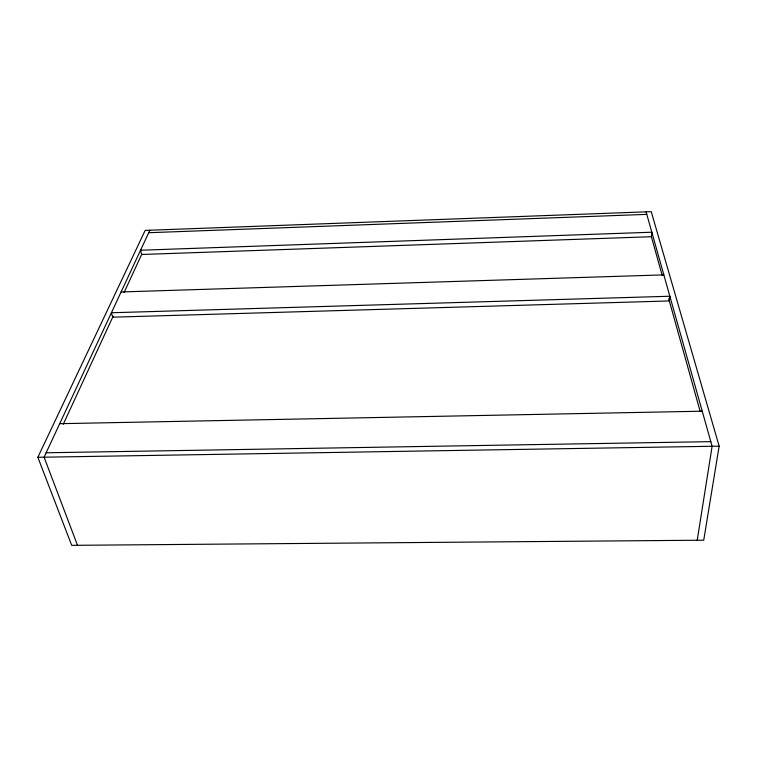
<?xml version="1.0" encoding="UTF-8"?>
<svg xmlns="http://www.w3.org/2000/svg" width="757" height="757" viewBox="0 0 757 757"><rect width="100%" height="100%" fill="white"/><g stroke="black" fill="none" stroke-linecap="round" stroke-linejoin="round"><path stroke-width="1.14" d="M697.225 540.252L712.11 446.27L646.081 211.846M719.15 446.157L703.726 540.195L71.697 545.343L37.85 457.294L145.164 230.402L651.228 211.657L719.15 446.157L37.85 457.294M63.238 424.308L113.171 316.142M124.053 292.59L141.852 254.03M149.877 230.232L44.086 457.19L77.507 545.295M148.713 232.711L646.79 214.373M121.101 291.956L663.832 274.876M59.699 423.683L702.231 411.193M46.139 452.781L710.814 441.643M651.455 236.941L662.224 275.491M668.696 298.693L700.206 411.553M651.815 232.219L651.399 236.723L141.644 254.484L140.547 250.236L651.815 232.219M669.85 296.242L669.33 300.945L112.698 317.183L111.411 312.755L669.85 296.242"/></g></svg>
